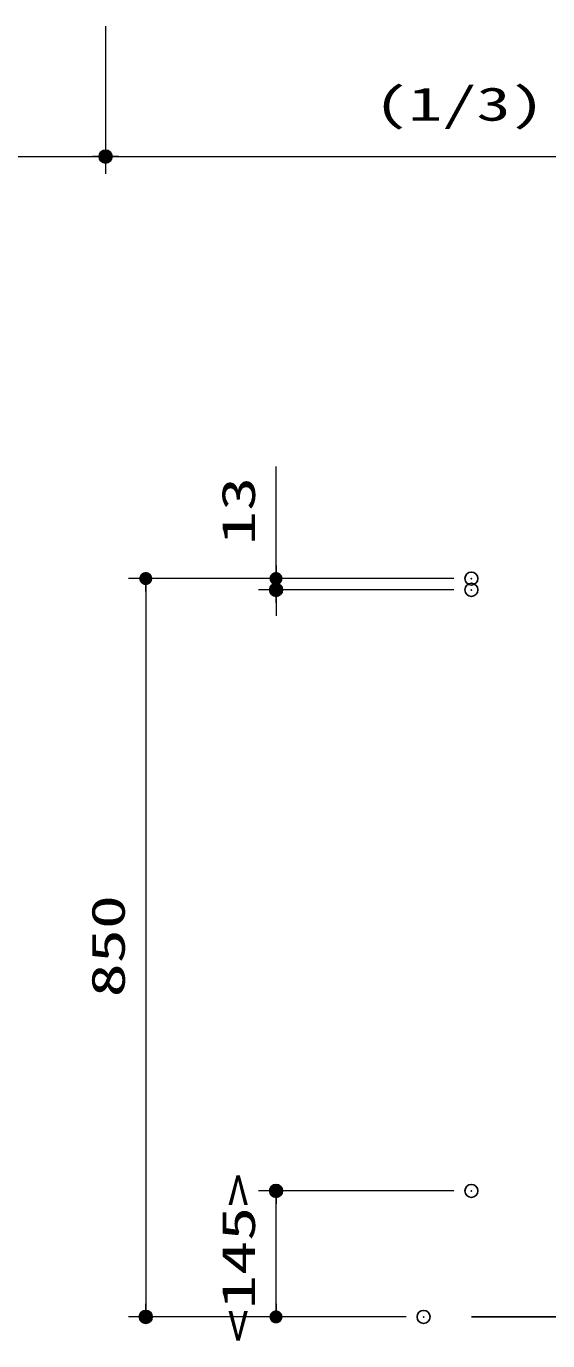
# Model space of a CAD drawing. Units: millimetres, scale not verified. Extents: x -9797 to 9797, y -4555 to 4555.
# Drawn here: x -784 to -183, y -1888 to -375 of the extents above; entities that cross this region are included whole.
import ezdxf
from ezdxf.enums import TextEntityAlignment as Align

# ---------------------------------------------------------------- set-up
doc = ezdxf.new("R2010")
doc.units = ezdxf.units.MM
doc.header["$LTSCALE"] = 30
doc.header["$PDMODE"] = 32
doc.header["$PDSIZE"] = 15
for name, color, linetype, lineweight in [('0-0_KABE', 4, 'Continuous', 25), ('0-1_0', 7, 'Continuous', 25), ('0-4_寸法ﾚｲﾔｰ', 30, 'Continuous', 13), ('0-5_DEFPOINTS', 7, 'Continuous', 25)]:
    doc.layers.add(name, color=color, linetype=linetype, lineweight=lineweight)
doc.styles.add('ＭＳ ゴシック', font='')
doc.styles.get('ＭＳ ゴシック').set_extended_font_data('MS Gothic')

# ---------------------------------------------------------------- blocks, each defined once
blk = doc.blocks.new('_DOT')
at = {"layer": '0-1_0', "color": 30}
blk.add_line((-15, 0), (-30, 0), dxfattribs=at)
for points in [[(0, 0), (-15, 0), (-14.88, 1.88)], [(0, 0), (-14.88, -1.88), (-15, 0)], [(0, 0), (-14.88, 1.88), (-14.53, 3.73)], [(0, 0), (-14.53, -3.73), (-14.88, -1.88)], [(0, 0), (-14.53, 3.73), (-13.95, 5.52)], [(0, 0), (-13.95, -5.52), (-14.53, -3.73)], [(0, 0), (-13.95, 5.52), (-13.14, 7.23)], [(0, 0), (-13.14, -7.23), (-13.95, -5.52)], [(0, 0), (-13.14, 7.23), (-12.14, 8.82)], [(0, 0), (-12.14, -8.82), (-13.14, -7.23)], [(0, 0), (-12.14, 8.82), (-10.93, 10.27)], [(0, 0), (-10.93, -10.27), (-12.14, -8.82)], [(0, 0), (-10.93, 10.27), (-9.56, 11.56)], [(0, 0), (-9.56, -11.56), (-10.93, -10.27)], [(0, 0), (-9.56, 11.56), (-8.04, 12.66)], [(0, 0), (-8.04, -12.66), (-9.56, -11.56)], [(0, 0), (-8.04, 12.66), (-6.39, 13.57)], [(0, 0), (-6.39, -13.57), (-8.04, -12.66)], [(0, 0), (-6.39, 13.57), (-4.64, 14.27)], [(0, 0), (-4.64, -14.27), (-6.39, -13.57)], [(0, 0), (-4.64, 14.27), (-2.81, 14.73)], [(0, 0), (-2.81, -14.73), (-4.64, -14.27)], [(0, 0), (-2.81, 14.73), (-0.94, 14.97)], [(0, 0), (-0.94, -14.97), (-2.81, -14.73)], [(0, 0), (-0.94, 14.97), (0.94, 14.97)], [(0, 0), (0.94, -14.97), (-0.94, -14.97)], [(0, 0), (0.94, 14.97), (2.81, 14.73)], [(0, 0), (2.81, 14.73), (4.64, 14.27)], [(0, 0), (4.64, 14.27), (6.39, 13.57)], [(0, 0), (6.39, 13.57), (8.04, 12.66)], [(0, 0), (8.04, 12.66), (9.56, 11.56)], [(0, 0), (9.56, 11.56), (10.93, 10.27)], [(0, 0), (10.93, 10.27), (12.14, 8.82)], [(0, 0), (12.14, 8.82), (13.14, 7.23)], [(0, 0), (13.14, 7.23), (13.95, 5.52)], [(0, 0), (13.95, 5.52), (14.53, 3.73)], [(0, 0), (14.53, 3.73), (14.88, 1.88)], [(0, 0), (14.88, 1.88), (15, 0)], [(0, 0), (2.81, -14.73), (0.94, -14.97)], [(0, 0), (4.64, -14.27), (2.81, -14.73)], [(0, 0), (6.39, -13.57), (4.64, -14.27)], [(0, 0), (8.04, -12.66), (6.39, -13.57)], [(0, 0), (9.56, -11.56), (8.04, -12.66)], [(0, 0), (10.93, -10.27), (9.56, -11.56)], [(0, 0), (12.14, -8.82), (10.93, -10.27)], [(0, 0), (13.14, -7.23), (12.14, -8.82)], [(0, 0), (13.95, -5.52), (13.14, -7.23)], [(0, 0), (14.53, -3.73), (13.95, -5.52)], [(0, 0), (14.88, -1.88), (14.53, -3.73)], [(0, 0), (15, 0), (14.88, -1.88)]]:
    blk.add_solid(points, dxfattribs=at)

msp = doc.modelspace()

# ---------------------------------------------------------------- linework, layer by layer
at = {"layer": '0-0_KABE'}
msp.add_line((579.07, -1860.93), (-270.93, -1860.93), dxfattribs=at)
at = {"layer": '0-4_寸法ﾚｲﾔｰ'}
for p, q in [((-692.21, -375.14), (-692.21, -545.14)), ((-692.21, -375.14), (-692.21, -545.14)), ((-1467.21, -525.14), (-707.21, -525.14)), ((-677.21, -525.14), (82.79, -525.14)), ((-495.93, -1010.93), (-495.93, -881.88)), ((-495.93, -995.93), (-495.93, -980.93)), ((-290.93, -1010.93), (-665.93, -1010.93)), ((-290.93, -1010.93), (-515.93, -1010.93)), ((-495.93, -1010.93), (-495.93, -1023.93)), ((-645.93, -1025.93), (-645.93, -1845.93)), ((-290.93, -1023.93), (-515.93, -1023.93)), ((-495.93, -1038.93), (-495.93, -1053.93)), ((-290.93, -1715.93), (-515.93, -1715.93)), ((-495.93, -1845.93), (-495.93, -1730.93)), ((-345.93, -1860.93), (-665.93, -1860.93)), ((-345.93, -1860.93), (-515.93, -1860.93))]:
    msp.add_line(p, q, dxfattribs=at)
at = {"layer": '0-5_DEFPOINTS'}
for p in [(-692.21, -525.14), (-270.93, -1010.93), (-495.93, -1023.93), (-270.93, -1023.93), (-495.93, -1715.93), (-270.93, -1715.93), (-645.93, -1860.93), (-325.93, -1860.93)]:
    msp.add_point(p, dxfattribs=at)

# ---------------------------------------------------------------- block references
at = {"layer": '0-4_寸法ﾚｲﾔｰ', "xscale": 0.5, "yscale": 0.5}
msp.add_blockref('_DOT', (-692.21, -525.14), dxfattribs=at)
for p, rotation in [((-692.21, -525.14), 180), ((-495.93, -1010.93), 270), ((-645.93, -1010.93), 90), ((-495.93, -1023.93), 90), ((-495.93, -1715.93), 90), ((-645.93, -1860.93), 270), ((-495.93, -1860.93), 270)]:
    msp.add_blockref('_DOT', p, dxfattribs=dict(at, rotation=rotation))

# ---------------------------------------------------------------- texts
at = {"layer": '0-4_寸法ﾚｲﾔｰ', "style": 'ＭＳ ゴシック', "width": 1.5}
msp.add_text('(1/3)', height=38.49, dxfattribs=at).set_placement((-382.92, -495.39), align=Align.BOTTOM_LEFT)
for s, p in [('13', (-508.53, -972.36)), ('850', (-658.53, -1493.07)), ('<145>', (-508.53, -1891.28))]:
    msp.add_text(s, height=38.49, rotation=90, dxfattribs=at).set_placement(p, align=Align.BOTTOM_LEFT)

doc.saveas('drawing.dxf')
